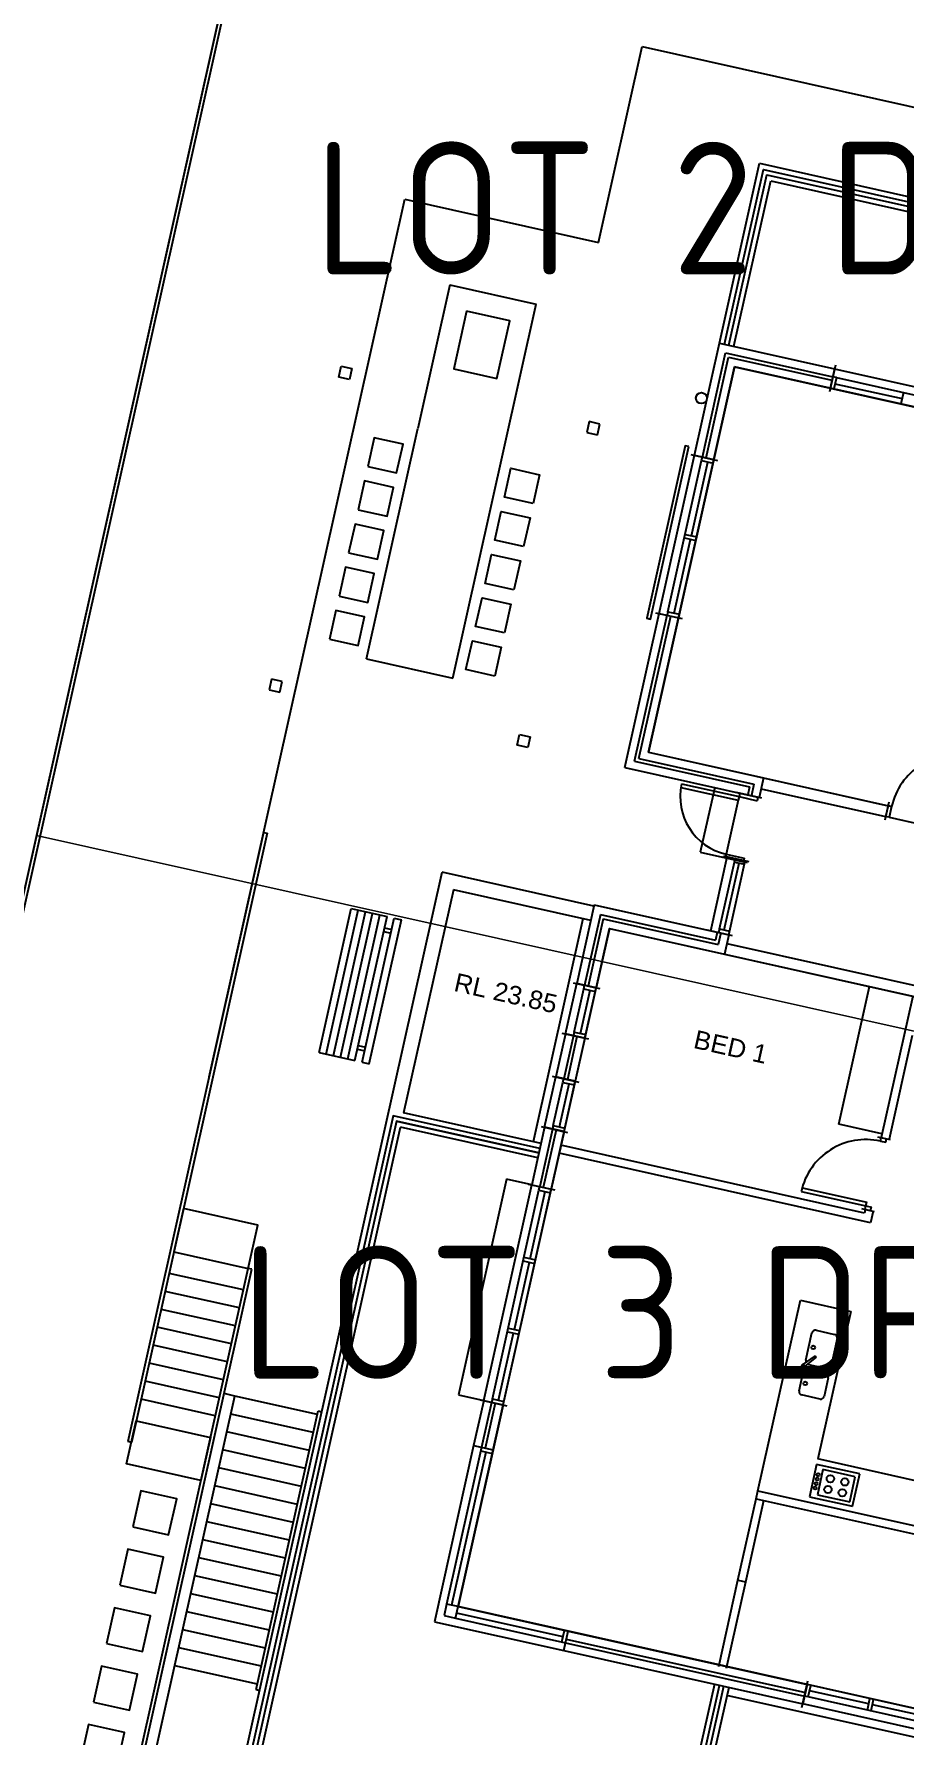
# Model space of a CAD drawing. Header units: metres. Extents: x 311347 to 316656, y 6252667 to 6255486.
# Drawn here: x 314239.93 to 314251.74, y 6254813.08 to 6254836.17 of the extents above; entities that cross this region are included whole.
import ezdxf
from ezdxf.enums import TextEntityAlignment as Align

# ---------------------------------------------------------------- set-up
doc = ezdxf.new("R2010")
doc.units = ezdxf.units.M
doc.layers.add('_User Miscellaneous4', color=7, linetype='Continuous')
for name, color, linetype, lineweight in [('Cadastre Buildings_SP_EXT', 9, 'Continuous', 5), ('Cadastre Developer_SP_NEW', 2, 'Continuous', 5), ('Cadastre Land Parcels_SP_EXT', 9, 'Continuous', 5)]:
    doc.layers.add(name, color=color, linetype=linetype, lineweight=lineweight)
doc.styles.add('LotNum', font='isocp.shx', dxfattribs={"height": 1.8})
doc.styles.get("Standard").update_dxf_attribs({"font": 'arial.ttf'})
doc.linetypes.add('IE Trench HV', pattern='A,7,-0.2,["/",Standard,S=3,R=0,X=0.6,Y=-1.4],-2.5', length=9.7)

# ---------------------------------------------------------------- blocks, each defined once
blk = doc.blocks.new('site 1')
at = {"layer": '_User Miscellaneous4', "color": 8}
for p, q in [((180048.62, 72976.99), (180048.62, 73281.79)), ((180049.12, 72977.49), (180049.12, 73281.29)), ((180105.57, 73224.54), (180105.57, 73251.79)), ((180105.57, 73251.79), (180305.07, 73251.79)), ((180124.57, 73239.79), (180172.57, 73239.79)), ((180124.57, 73214.79), (180124.57, 73239.79)), ((180126.57, 73237.79), (180170.57, 73237.79)), ((180126.57, 73214.79), (180126.57, 73237.79)), ((180078.62, 73102.49), (180078.62, 73224.54)), ((180078.62, 73224.54), (180105.57, 73224.54)), ((180087.12, 73214.54), (180099.12, 73214.54)), ((180087.12, 73214.54), (180087.12, 73194.54)), ((180099.12, 73194.54), (180099.12, 73214.54)), ((180124.57, 73214.79), (180140.57, 73214.79)), ((180124.57, 73199.19), (180124.57, 73214.79)), ((180140.57, 73215.29), (180140.57, 73211.59)), ((180140.57, 73214.79), (180170.57, 73214.79)), ((180140.57, 73214.79), (180140.57, 73212.09)), ((180140.57, 73214.79), (180140.57, 73212.09)), ((180125.67, 73213.69), (180140.57, 73213.69)), ((180125.67, 73199.19), (180125.67, 73213.69)), ((180126.17, 73213.19), (180140.57, 73213.19)), ((180126.17, 73199.19), (180126.17, 73213.19)), ((180127.27, 73212.09), (180140.57, 73212.09)), ((180127.27, 73199.19), (180127.27, 73212.09)), ((180141.07, 73213.69), (180140.57, 73213.69)), ((180140.57, 73212.09), (180170.57, 73212.09)), ((180141.07, 73213.69), (180170.07, 73213.69)), ((180141.07, 73213.69), (180141.07, 73212.09)), ((180141.07, 73212.83), (180150.41, 73212.83)), ((180150.41, 73213.69), (180150.41, 73212.09)), ((180075.12, 73199.04), (180075.12, 73200.54)), ((180075.12, 73200.54), (180076.62, 73200.54)), ((180076.62, 73200.54), (180076.62, 73199.04)), ((180109.62, 73200.54), (180109.62, 73199.04)), ((180111.12, 73200.54), (180109.62, 73200.54)), ((180111.12, 73199.04), (180111.12, 73200.54)), ((180076.62, 73199.04), (180075.12, 73199.04)), ((180109.62, 73199.04), (180111.12, 73199.04)), ((180124.07, 73199.19), (180127.77, 73199.19)), ((180124.57, 73177.19), (180124.57, 73199.19)), ((180124.57, 73199.19), (180127.27, 73199.19)), ((180124.57, 73199.19), (180127.27, 73199.19)), ((180125.67, 73198.69), (180125.67, 73199.19)), ((180125.67, 73177.69), (180125.67, 73198.69)), ((180125.67, 73198.69), (180127.27, 73198.69)), ((180126.54, 73188.44), (180126.54, 73198.69)), ((180127.27, 73177.19), (180127.27, 73199.19)), ((180087.12, 73162.54), (180087.12, 73194.54)), ((180099.12, 73162.54), (180099.12, 73194.54)), ((180125.67, 73188.44), (180127.27, 73188.44)), ((180125.67, 73187.94), (180127.27, 73187.94)), ((180126.54, 73177.69), (180126.54, 73187.94)), ((180124.07, 73177.19), (180127.77, 73177.19)), ((180124.57, 73177.19), (180127.27, 73177.19)), ((180124.57, 73155.79), (180124.57, 73177.19)), ((180124.57, 73177.19), (180127.27, 73177.19)), ((180125.67, 73177.69), (180127.27, 73177.69)), ((180125.67, 73177.69), (180125.67, 73177.19)), ((180125.67, 73156.89), (180125.67, 73177.19)), ((180126.17, 73157.39), (180126.17, 73177.19)), ((180127.27, 73158.49), (180127.27, 73177.19)), ((180087.12, 73162.54), (180099.12, 73162.54)), ((180160.57, 73158.99), (180160.57, 73156.49)), ((180075.12, 73157.04), (180075.12, 73155.54)), ((180076.62, 73157.04), (180075.12, 73157.04)), ((180076.62, 73155.54), (180076.62, 73157.04)), ((180109.62, 73155.54), (180109.62, 73157.04)), ((180109.62, 73157.04), (180111.12, 73157.04)), ((180111.12, 73157.04), (180111.12, 73155.54)), ((180125.67, 73156.89), (180141.67, 73156.89)), ((180126.17, 73157.39), (180142.17, 73157.39)), ((180127.27, 73158.49), (180143.27, 73158.49)), ((180141.67, 73156.89), (180141.67, 73155.79)), ((180142.17, 73157.39), (180142.17, 73155.79)), ((180143.27, 73158.49), (180143.27, 73155.79)), ((180143.27, 73158.49), (180160.57, 73158.49)), ((180143.27, 73156.99), (180160.57, 73156.99)), ((180160.57, 73158.49), (180160.57, 73156.99)), ((180161.07, 73158.49), (180160.57, 73158.49)), ((180160.57, 73158.49), (180160.57, 73156.99)), ((180161.07, 73156.99), (180160.57, 73156.99)), ((180161.07, 73158.49), (180161.07, 73156.99)), ((180075.12, 73155.54), (180076.62, 73155.54)), ((180111.12, 73155.54), (180109.62, 73155.54)), ((180124.57, 73155.79), (180143.27, 73155.79)), ((180132.57, 73155.29), (180140.57, 73155.29)), ((180132.59, 73154.79), (180140.57, 73154.79)), ((180137.07, 73155.79), (180137.07, 73146.79)), ((180140.07, 73155.79), (180143.57, 73155.79)), ((180140.57, 73155.79), (180140.57, 73155.29)), ((180140.57, 73155.79), (180143.07, 73155.79)), ((180140.57, 73155.29), (180140.57, 73154.79)), ((180140.57, 73155.29), (180143.07, 73155.29)), ((180140.57, 73154.79), (180140.57, 73147.29)), ((180143.07, 73155.79), (180143.07, 73155.29)), ((180140.57, 73147.29), (180143.07, 73147.29)), ((180140.57, 73147.29), (180140.57, 73146.79)), ((180143.07, 73147.29), (180143.07, 73146.79)), ((180137.07, 73146.79), (180140.57, 73146.79)), ((180140.07, 73146.79), (180143.57, 73146.79)), ((180140.27, 73146.99), (180143.77, 73146.99)), ((180140.57, 73146.79), (180143.07, 73146.79)), ((180140.77, 73136.69), (180140.77, 73146.99)), ((180140.77, 73146.99), (180143.27, 73146.99)), ((180141.87, 73146.49), (180141.87, 73146.99)), ((180141.87, 73137.19), (180141.87, 73146.49)), ((180141.87, 73146.49), (180143.27, 73146.49)), ((180142.54, 73137.19), (180142.54, 73146.49)), ((180143.27, 73136.69), (180143.27, 73146.99)), ((180078.62, 73136.49), (180079.12, 73136.49)), ((180078.62, 73136.49), (180078.62, 73051.79)), ((180079.12, 73136.49), (180079.12, 73051.79)), ((180103.46, 73006.99), (180103.46, 73136.49)), ((180124.57, 73136.49), (180103.46, 73136.49)), ((180124.57, 73136.69), (180124.57, 73125.74)), ((180124.57, 73136.69), (180143.27, 73136.69)), ((180125.67, 73135.59), (180125.67, 73125.74)), ((180125.67, 73135.59), (180141.67, 73135.59)), ((180140.27, 73136.69), (180143.77, 73136.69)), ((180140.77, 73136.69), (180143.27, 73136.69)), ((180141.67, 73136.69), (180141.67, 73135.59)), ((180141.87, 73137.19), (180143.27, 73137.19)), ((180141.87, 73137.19), (180141.87, 73136.69)), ((180142.17, 73136.69), (180142.17, 73135.09)), ((180143.27, 73136.69), (180143.27, 73133.99)), ((180124.57, 73134.49), (180105.46, 73134.49)), ((180105.46, 73134.49), (180105.46, 73103.49)), ((180123.47, 73134.49), (180123.47, 73103.49)), ((180126.17, 73135.09), (180126.17, 73125.74)), ((180126.17, 73135.09), (180142.17, 73135.09)), ((180127.27, 73133.99), (180127.27, 73125.74)), ((180127.27, 73133.99), (180143.27, 73133.99)), ((180143.27, 73135.49), (180189.57, 73135.49)), ((180143.27, 73133.99), (180189.57, 73133.99)), ((180163.47, 73114.84), (180163.47, 73133.99)), ((180169.47, 73133.99), (180169.47, 73114.34)), ((180092.46, 73128.99), (180097.46, 73128.99)), ((180092.46, 73108.99), (180092.46, 73128.99)), ((180093.46, 73108.99), (180093.46, 73128.99)), ((180094.46, 73108.99), (180094.46, 73128.99)), ((180095.46, 73108.99), (180095.46, 73128.99)), ((180096.46, 73108.99), (180096.46, 73128.99)), ((180097.46, 73108.99), (180097.46, 73128.99)), ((180098.46, 73128.99), (180099.46, 73128.99)), ((180098.46, 73108.99), (180098.46, 73128.99)), ((180099.46, 73108.99), (180099.46, 73128.99)), ((180170.57, 73128.79), (180170.57, 73114.34)), ((180097.46, 73127.41), (180098.46, 73127.41)), ((180097.46, 73126.91), (180098.46, 73126.91)), ((180124.07, 73125.74), (180127.77, 73125.74)), ((180124.57, 73118.74), (180124.57, 73125.74)), ((180124.57, 73125.74), (180127.27, 73125.74)), ((180127.27, 73125.74), (180124.57, 73125.74)), ((180125.67, 73125.24), (180125.67, 73125.74)), ((180125.67, 73119.24), (180125.67, 73125.24)), ((180125.67, 73125.24), (180127.27, 73125.24)), ((180126.54, 73119.24), (180126.54, 73125.24)), ((180127.27, 73118.74), (180127.27, 73125.74)), ((180124.07, 73118.74), (180127.77, 73118.74)), ((180124.57, 73118.74), (180127.27, 73118.74)), ((180124.57, 73118.74), (180124.57, 73112.74)), ((180127.27, 73118.74), (180124.57, 73118.74)), ((180125.67, 73119.24), (180127.27, 73119.24)), ((180125.67, 73119.24), (180125.67, 73118.74)), ((180125.67, 73118.74), (180125.67, 73112.74)), ((180126.17, 73118.74), (180126.17, 73112.74)), ((180127.27, 73118.74), (180127.27, 73112.74)), ((180169.47, 73114.84), (180163.47, 73114.84)), ((180124.07, 73112.74), (180127.77, 73112.74)), ((180124.57, 73105.74), (180124.57, 73112.74)), ((180124.57, 73112.74), (180127.27, 73112.74)), ((180127.27, 73112.74), (180124.57, 73112.74)), ((180125.67, 73112.24), (180125.67, 73112.74)), ((180127.27, 73105.74), (180127.27, 73112.74)), ((180168.97, 73114.34), (180170.72, 73114.34)), ((180169.47, 73113.84), (180169.47, 73114.34)), ((180169.47, 73114.34), (180170.22, 73114.34)), ((180169.47, 73113.84), (180170.22, 73113.84)), ((180170.22, 73113.84), (180170.22, 73114.34)), ((180097.46, 73111.07), (180098.46, 73111.07)), ((180097.46, 73110.57), (180098.46, 73110.57)), ((180125.67, 73106.24), (180125.67, 73112.24)), ((180125.67, 73112.24), (180127.27, 73112.24)), ((180126.54, 73106.24), (180126.54, 73112.24)), ((180092.46, 73108.99), (180097.46, 73108.99)), ((180098.46, 73108.99), (180099.46, 73108.99)), ((180124.07, 73105.74), (180127.77, 73105.74)), ((180124.57, 73105.74), (180127.27, 73105.74)), ((180124.57, 73105.74), (180124.57, 73097.74)), ((180127.27, 73105.74), (180124.57, 73105.74)), ((180125.67, 73106.24), (180127.27, 73106.24)), ((180125.67, 73106.24), (180125.67, 73105.74)), ((180125.67, 73105.74), (180125.67, 73097.74)), ((180126.17, 73105.74), (180126.17, 73097.74)), ((180127.27, 73105.74), (180127.27, 73097.74)), ((180124.57, 73103.49), (180105.46, 73103.49)), ((180169.47, 73103.84), (180127.27, 73103.84)), ((180160.47, 73104.84), (180169.47, 73104.84)), ((180160.49, 73105.34), (180169.47, 73105.34)), ((180168.97, 73104.34), (180170.72, 73104.34)), ((180169.47, 73104.84), (180169.47, 73105.34)), ((180169.47, 73104.34), (180169.47, 73104.84)), ((180169.47, 73104.84), (180170.22, 73104.84)), ((180169.47, 73104.34), (180169.47, 73103.84)), ((180169.47, 73104.34), (180170.22, 73104.34)), ((180170.22, 73104.34), (180170.22, 73104.84)), ((180170.57, 73104.34), (180170.57, 73102.74)), ((180104.76, 73102.19), (180124.57, 73102.19)), ((180124.57, 73101.49), (180105.46, 73101.49)), ((180105.46, 73008.99), (180105.46, 73101.49)), ((180170.57, 73102.74), (180127.27, 73102.74)), ((180124.57, 73097.74), (180121.07, 73097.74)), ((180121.07, 73097.74), (180121.07, 73067.74)), ((180124.07, 73097.74), (180127.77, 73097.74)), ((180124.57, 73067.74), (180124.57, 73097.74)), ((180124.57, 73097.74), (180127.27, 73097.74)), ((180124.57, 73097.74), (180127.27, 73097.74)), ((180125.67, 73097.24), (180125.67, 73097.74)), ((180125.67, 73068.24), (180125.67, 73097.24)), ((180125.67, 73097.24), (180127.27, 73097.24)), ((180126.54, 73087.91), (180126.54, 73097.24)), ((180127.27, 73067.74), (180127.27, 73097.74)), ((180163.57, 73063.89), (180163.57, 73090.39)), ((180163.57, 73090.39), (180170.57, 73090.39)), ((180170.57, 73090.39), (180170.57, 73069.89)), ((180125.67, 73087.91), (180127.27, 73087.91)), ((180125.67, 73087.41), (180127.27, 73087.41)), ((180126.54, 73078.07), (180126.54, 73087.41)), ((180166.07, 73082.61), (180166.07, 73086.43)), ((180166.07, 73086.43), (180166.07, 73086.39)), ((180166.54, 73086.89), (180169.11, 73086.89)), ((180166.54, 73086.89), (180166.57, 73086.89)), ((180169.57, 73086.43), (180169.57, 73082.61)), ((180167.19, 73083.47), (180165.7, 73081.9)), ((180167.34, 73083.34), (180166.09, 73081.75)), ((180167.19, 73083.47), (180167.34, 73083.34)), ((180165.81, 73081.68), (180166.39, 73081.45)), ((180165.89, 73081.86), (180166.44, 73081.56)), ((180166.07, 73078.36), (180166.07, 73080.93)), ((180166.44, 73081.56), (180166.39, 73081.45)), ((180166.54, 73082.14), (180169.11, 73082.14)), ((180166.54, 73081.39), (180169.11, 73081.39)), ((180169.57, 73080.93), (180169.57, 73078.36)), ((180089.46, 73006.99), (180089.46, 73078.29)), ((180089.96, 73078.29), (180089.46, 73078.29)), ((180089.96, 73007.49), (180089.96, 73078.29)), ((180125.67, 73078.07), (180127.27, 73078.07)), ((180169.11, 73077.89), (180166.54, 73077.89)), ((180125.67, 73077.57), (180127.27, 73077.57)), ((180126.54, 73068.24), (180126.54, 73077.57)), ((180089.46, 73075.29), (180079.12, 73075.29)), ((180089.46, 73072.79), (180079.12, 73072.79)), ((180089.46, 73070.29), (180079.12, 73070.29)), ((180190.82, 73069.89), (180170.57, 73069.89)), ((180170.57, 73069.14), (180170.57, 73064.64)), ((180176.57, 73069.14), (180170.57, 73069.14)), ((180171.57, 73068.64), (180171.57, 73065.14)), ((180176.07, 73068.64), (180171.57, 73068.64)), ((180176.07, 73065.14), (180176.07, 73068.64)), ((180176.57, 73064.64), (180176.57, 73069.14)), ((180089.46, 73067.79), (180079.12, 73067.79)), ((180121.07, 73067.74), (180124.57, 73067.74)), ((180124.07, 73067.74), (180127.77, 73067.74)), ((180124.57, 73067.74), (180127.27, 73067.74)), ((180124.57, 73067.74), (180124.57, 73061.49)), ((180124.57, 73067.74), (180127.27, 73067.74)), ((180125.67, 73068.24), (180127.27, 73068.24)), ((180125.67, 73068.24), (180125.67, 73067.74)), ((180125.67, 73067.74), (180125.67, 73061.49)), ((180126.17, 73067.74), (180126.17, 73061.49)), ((180127.27, 73067.74), (180127.27, 73061.49)), ((180089.46, 73065.29), (180079.12, 73065.29)), ((180170.57, 73064.64), (180176.57, 73064.64)), ((180171.57, 73065.14), (180176.07, 73065.14)), ((180089.46, 73062.79), (180079.12, 73062.79)), ((180163.57, 73062.79), (180163.57, 73063.89)), ((180163.57, 73063.89), (180196.82, 73063.89)), ((180163.57, 73062.79), (180196.82, 73062.79)), ((180163.57, 73051.49, 0.1), (180163.57, 73062.79)), ((180164.67, 73051.49), (180164.67, 73062.79)), ((180089.46, 73060.29), (180079.12, 73060.29)), ((180091.46, 73060.99), (180089.96, 73060.99)), ((180091.46, 73008.99), (180091.46, 73060.99)), ((180102.96, 73060.99), (180091.46, 73060.99)), ((180102.96, 73022.74), (180102.96, 73061.49)), ((180102.96, 73061.49), (180103.46, 73061.49)), ((180124.57, 73061.49), (180127.27, 73061.49)), ((180124.57, 73061.49), (180124.57, 73036.99)), ((180125.67, 73061.49), (180125.67, 73039.69)), ((180125.67, 73060.99), (180127.27, 73060.99)), ((180126.37, 73060.99), (180126.37, 73039.69)), ((180127.27, 73061.49), (180127.27, 73039.69)), ((180089.46, 73057.79), (180079.12, 73057.79)), ((180102.96, 73058.49), (180091.46, 73058.49)), ((180102.96, 73055.99), (180091.46, 73055.99)), ((180102.96, 73053.49), (180091.46, 73053.49)), ((180079.12, 73051.79), (180078.62, 73051.79)), ((180102.96, 73050.99), (180091.46, 73050.99)), ((180163.57, 73039.49), (180163.57, 73051.49)), ((180163.57, 73051.49), (180164.67, 73051.49)), ((180164.67, 73039.49), (180164.67, 73051.49)), ((180102.96, 73048.49), (180091.46, 73048.49)), ((180102.96, 73045.99), (180091.46, 73045.99)), ((180102.96, 73043.49), (180091.46, 73043.49)), ((180102.96, 73040.99), (180091.46, 73040.99)), ((180127.27, 73039.69), (180142.57, 73039.69)), ((180142.07, 73038.79), (180127.27, 73038.79)), ((180142.07, 73038.09), (180142.07, 73039.69)), ((180142.57, 73039.69), (180175.82, 73039.69)), ((180142.57, 73036.99), (180142.57, 73039.69)), ((180142.57, 73038.59), (180175.82, 73038.59)), ((180175.82, 73036.49), (180175.82, 73040.19)), ((180193.82, 73039.69), (180175.82, 73039.69)), ((180175.82, 73036.99), (180175.82, 73039.69)), ((180175.82, 73039.69), (180175.82, 73036.99)), ((180176.32, 73038.09), (180176.32, 73039.69)), ((180184.57, 73038.95), (180176.32, 73038.95)), ((180184.57, 73038.09), (180184.57, 73039.69)), ((180185.07, 73038.09), (180185.07, 73039.69)), ((180193.32, 73038.95), (180185.07, 73038.95)), ((180102.96, 73038.49), (180091.46, 73038.49)), ((180124.57, 73036.99), (180142.57, 73036.99)), ((180127.27, 73038.09), (180142.57, 73038.09)), ((180142.57, 73038.09), (180175.82, 73038.09)), ((180142.57, 73036.99), (180175.82, 73036.99)), ((180163.52, 73036.99), (180163.52, 73008.99)), ((180165.52, 73036.99), (180165.52, 73008.99)), ((180176.32, 73038.09), (180175.82, 73038.09)), ((180193.82, 73036.99), (180175.82, 73036.99)), ((180193.32, 73038.09), (180176.32, 73038.09)), ((180102.96, 73035.99), (180091.46, 73035.99)), ((180193.82, 73035.89), (180165.52, 73035.89)), ((180102.96, 73033.49), (180091.46, 73033.49)), ((180102.96, 73030.99), (180091.46, 73030.99)), ((180102.96, 73028.49), (180091.46, 73028.49)), ((180102.96, 73025.99), (180091.46, 73025.99)), ((180102.96, 73023.49), (180091.46, 73023.49)), ((180102.96, 73022.74), (180103.46, 73022.74))]:
    blk.add_line(p, q, dxfattribs=at)
at = {"layer": '_User Miscellaneous4', "color": 8, "flags": 128}
for points in [[(180125.27, 73214.79), (180125.27, 73239.09), (180171.87, 73239.09), (180171.87, 73221.79)], [(180125.87, 73214.79), (180125.87, 73238.49), (180171.27, 73238.49), (180171.27, 73221.79)], [(180124.57, 73102.79), (180104.16, 73102.79), (180104.16, 73007.69), (180164.82, 73007.69), (180164.82, 73036.99)], [(180124.57, 73102.19), (180104.76, 73102.19), (180104.76, 73008.29), (180164.22, 73008.29), (180164.22, 73036.99)]]:
    blk.add_lwpolyline(points, dxfattribs=at)
for points in [[(180127.27, 73212.09), (180127.27, 73158.49), (180161.07, 73158.49), (180161.07, 73156.99), (180170.07, 73156.99), (180170.07, 73158.49), (180173.07, 73158.49), (180173.07, 73152.99), (180244.32, 73152.99), (180244.32, 73219.09), (180173.27, 73219.09), (180173.27, 73212.09)], [(180090.12, 73211.54), (180090.12, 73203.54), (180096.12, 73203.54), (180096.12, 73211.54)], [(180123.57, 73200.19), (180123.07, 73200.19), (180123.07, 73176.19), (180123.57, 73176.19)], [(180081.62, 73188.04), (180085.62, 73188.04), (180085.62, 73192.04), (180081.62, 73192.04)], [(180104.62, 73188.04), (180100.62, 73188.04), (180100.62, 73192.04), (180104.62, 73192.04)], [(180081.62, 73182.04), (180085.62, 73182.04), (180085.62, 73186.04), (180081.62, 73186.04)], [(180104.62, 73182.04), (180100.62, 73182.04), (180100.62, 73186.04), (180104.62, 73186.04)], [(180081.62, 73176.04), (180085.62, 73176.04), (180085.62, 73180.04), (180081.62, 73180.04)], [(180104.62, 73176.04), (180100.62, 73176.04), (180100.62, 73180.04), (180104.62, 73180.04)], [(180081.62, 73170.04), (180085.62, 73170.04), (180085.62, 73174.04), (180081.62, 73174.04)], [(180104.62, 73170.04), (180100.62, 73170.04), (180100.62, 73174.04), (180104.62, 73174.04)], [(180081.62, 73164.04), (180085.62, 73164.04), (180085.62, 73168.04), (180081.62, 73168.04)], [(180104.62, 73164.04), (180100.62, 73164.04), (180100.62, 73168.04), (180104.62, 73168.04)], [(180190.07, 73135.49), (180199.07, 73135.49), (180199.07, 73133.99), (180209.07, 73133.99), (180209.07, 73091.49), (180196.82, 73091.49), (180196.82, 73039.69), (180127.27, 73039.69), (180127.27, 73133.99), (180190.07, 73133.99)], [(180079.12, 73078.29), (180089.46, 73078.29), (180089.46, 73084.29), (180079.12, 73084.29)], [(180079.12, 73054.79), (180089.46, 73054.79), (180089.46, 73048.79), (180079.12, 73048.79)], [(180081.79, 73040.66), (180086.79, 73040.66), (180086.79, 73045.66), (180081.79, 73045.66)], [(180125.67, 73038.09), (180127.27, 73038.09), (180127.27, 73039.69), (180125.67, 73039.69)], [(180081.79, 73032.53), (180086.79, 73032.53), (180086.79, 73037.53), (180081.79, 73037.53)], [(180081.79, 73024.4), (180086.79, 73024.4), (180086.79, 73029.4), (180081.79, 73029.4)], [(180081.79, 73016.27), (180086.79, 73016.27), (180086.79, 73021.27), (180081.79, 73021.27)], [(180081.79, 73008.14), (180086.79, 73008.14), (180086.79, 73013.14), (180081.79, 73013.14)]]:
    blk.add_lwpolyline(points, close=True, dxfattribs=at)
at = {"layer": '_User Miscellaneous4', "color": 8}
for centre, radius in [((180123.8, 73206.97), 0.75), ((180166.67, 73084.52), 0.25), ((180166.67, 73079.52), 0.25), ((180171.07, 73067.82), 0.2), ((180171.07, 73067.2), 0.2), ((180171.07, 73066.58), 0.2), ((180172.82, 73067.64), 0.5), ((180172.82, 73066.14), 0.5), ((180174.82, 73067.64), 0.5), ((180174.82, 73066.14), 0.5), ((180171.07, 73065.96), 0.2)]:
    blk.add_circle(centre, radius, dxfattribs=at)
for centre, radius, start, end in [((180170.07, 73158.49), 9, 90, 180), ((180140.57, 73155.29), 8, 180, 270), ((180169.47, 73104.84), 9, 90, 180), ((180166.56, 73086.41), 0.482, 92.1335, 177.8665), ((180169.09, 73086.41), 0.482, 2.1335, 87.8665), ((180166.56, 73082.62), 0.482, 182.1335, 211.7796), ((180169.09, 73082.62), 0.482, 272.1335, 357.8665), ((180165.85, 73081.77), 0.2, 1.125, 308.7684), ((180165.85, 73081.77), 0.1, 57.445, 252.4484), ((180166.56, 73080.91), 0.482, 92.1335, 177.8665), ((180166.56, 73082.62), 0.482, 253.0078, 267.8665), ((180169.09, 73080.91), 0.482, 2.1335, 87.8665), ((180166.56, 73078.37), 0.482, 182.1335, 267.8665), ((180169.09, 73078.37), 0.482, 272.1335, 357.8665)]:
    blk.add_arc(centre, radius, start, end, dxfattribs=at)
at = {"layer": '_User Miscellaneous4', "color": 8, "char_height": 2.5, "width": 51.8713, "attachment_point": 1}
for s, insert in [('\\pi19.056;RL 23.85', (180089.32, 73123.62)), ('\\pi21.337;BED 1', (180120.47, 73123.15))]:
    blk.add_mtext(s, dxfattribs=dict(at, insert=insert))

msp = doc.modelspace()

# ---------------------------------------------------------------- linework, layer by layer
at = {"layer": 'Cadastre Buildings_SP_EXT', "linetype": 'Continuous'}
msp.add_lwpolyline([(314247.067, 6254857.126), (314232.184, 6254860.435), (314217.31, 6254863.758), (314208.552, 6254824.492), (314223.426, 6254821.169), (314214.671, 6254781.921), (314229.545, 6254778.58), (314233.328, 6254795.539), (314236.646, 6254810.414), (314238.306, 6254817.868), (314239.965, 6254825.29), (314243.284, 6254840.166), (314247.067, 6254857.126)], close=True, dxfattribs=at)
at = {"layer": 'Cadastre Developer_SP_NEW', "color": 2, "flags": 128}
msp.add_lwpolyline([(314280.165, 6254831.945), (314243.284, 6254840.166), (314236.646, 6254810.414), (314273.528, 6254802.195), (314280.165, 6254831.945)], dxfattribs=at)
at = {"layer": 'Cadastre Land Parcels_SP_EXT', "linetype": 'Continuous'}
for points in [[(314280.165, 6254831.945), (314243.284, 6254840.166), (314239.965, 6254825.29), (314276.847, 6254817.07), (314280.165, 6254831.945)], [(314276.847, 6254817.07), (314239.965, 6254825.29), (314238.306, 6254817.868), (314236.646, 6254810.414), (314273.528, 6254802.195), (314276.847, 6254817.07)]]:
    msp.add_lwpolyline(points, close=True, dxfattribs=at)

# ---------------------------------------------------------------- block references
at = {"layer": '_User Miscellaneous4', "linetype": 'IE Trench HV', "lineweight": -3, "xscale": 0.1, "yscale": 0.1, "zscale": 0.1, "rotation": 347.4226251762298}
msp.add_blockref('site 1', (295074.719, 6251608.543), dxfattribs=at)

# ---------------------------------------------------------------- texts
at = {"layer": 'Cadastre Developer_SP_NEW', "color": 2, "linetype": 'IE Trench HV', "style": 'LotNum'}
for s, p in [('LOT 2 DP 5714', (314251.277, 6254833.805)), ('LOT 3 DP 5714', (314250.302, 6254818.818))]:
    msp.add_text(s, height=1.8, dxfattribs=at).set_placement(p, align=Align.MIDDLE_CENTER)

doc.saveas('drawing.dxf')
